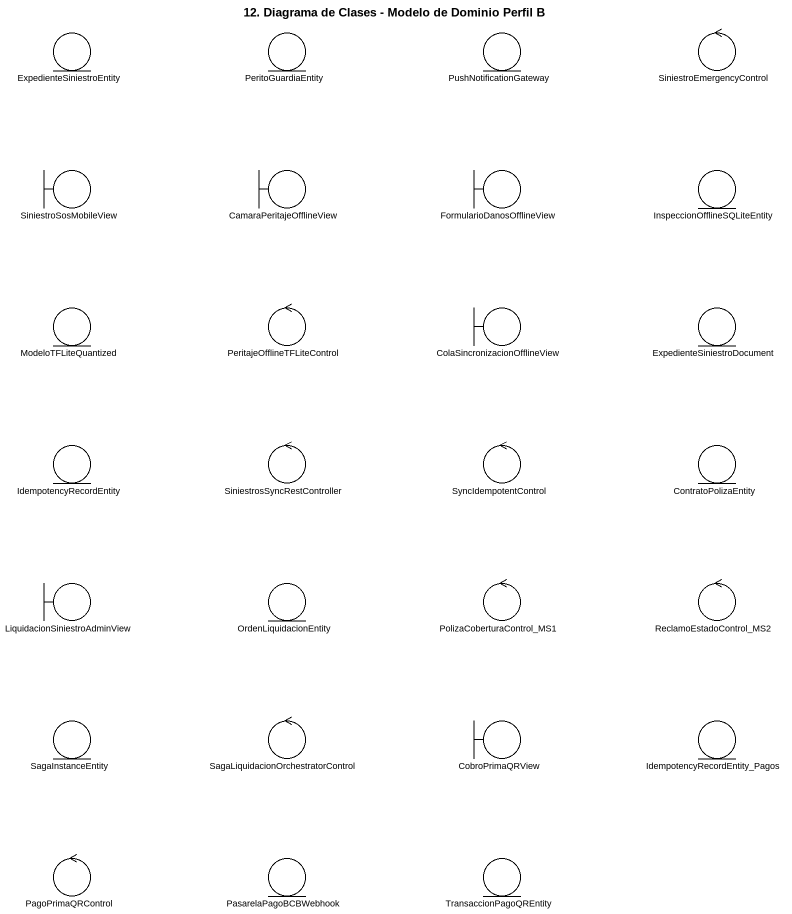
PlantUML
@startuml
title 12. Diagrama de Clases - Modelo de Dominio Perfil B
entity ExpedienteSiniestroEntity
entity PeritoGuardiaEntity
entity PushNotificationGateway
control SiniestroEmergencyControl
boundary SiniestroSosMobileView
boundary CamaraPeritajeOfflineView
boundary FormularioDanosOfflineView
entity "InspeccionOfflineSQLiteEntity" as InspeccionOfflineSQLiteEntit
entity ModeloTFLiteQuantized
control PeritajeOfflineTFLiteControl
boundary "ColaSincronizacionOfflineView" as ColaSincronizacionOfflineVie
entity ExpedienteSiniestroDocument
entity IdempotencyRecordEntity
control SiniestrosSyncRestController
control SyncIdempotentControl
entity ContratoPolizaEntity
boundary "LiquidacionSiniestroAdminView" as LiquidacionSiniestroAdminVie
entity OrdenLiquidacionEntity
control PolizaCoberturaControl_MS1
control ReclamoEstadoControl_MS2
entity SagaInstanceEntity
control "SagaLiquidacionOrchestratorControl" as SagaLiquidacionOrchestratorC
boundary CobroPrimaQRView
entity "IdempotencyRecordEntity_Pagos" as IdempotencyRecordEntity_2
control PagoPrimaQRControl
entity PasarelaPagoBCBWebhook
entity TransaccionPagoQREntity
@enduml
